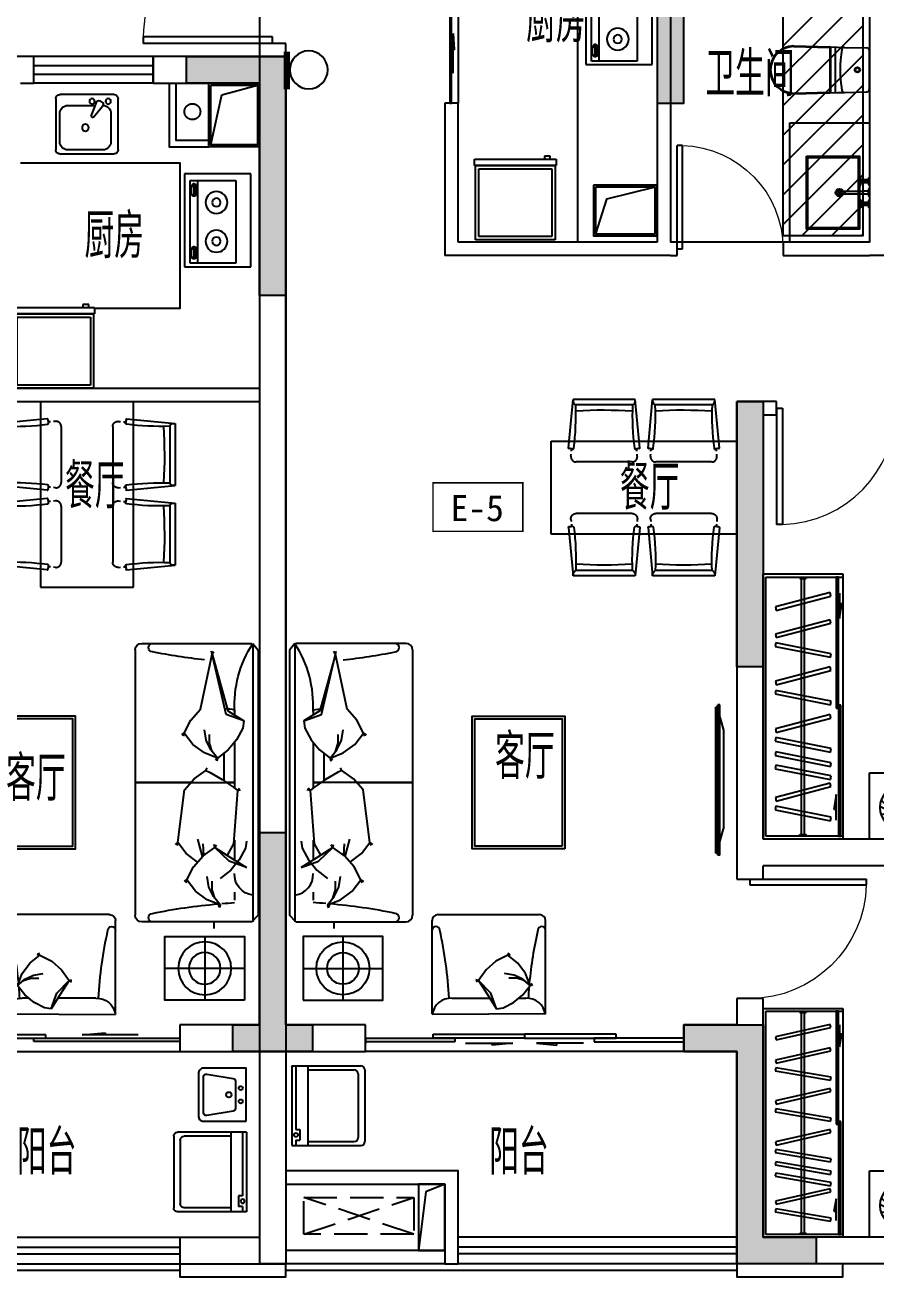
# Model space of a CAD drawing. Extents: x 2378699 to 2462834, y 1041771 to 1211756.
# Drawn here: x 2433369 to 2439786, y 1171449 to 1180887 of the extents above; entities that cross this region are included whole.
import ezdxf

# ---------------------------------------------------------------- set-up
doc = ezdxf.new("R2010")
doc.units = 0
doc.header["$LTSCALE"] = 1000
doc.set_wipeout_variables(frame=1)
doc.linetypes.add('DASH', pattern=[0.35, 0.25, -0.1])
doc.linetypes.add('PS', pattern=[3200, 1500, -200, 1500])
doc.layers.get('0').update_dxf_attribs({"linetype": 'CONTINUOUS'})
for name, color, linetype in [('_弱电导线层', 4, 'CONTINUOUS'), ('_弱电设备层', 6, 'CONTINUOUS'), ('_强电导线层', 3, 'CONTINUOUS'), ('A-Lvtry', 5, 'CONTINUOUS'), ('A-外装饰线脚', 7, 'CONTINUOUS'), ('A-洞口', 105, 'CONTINUOUS'), ('A-烟气道', 105, 'CONTINUOUS'), ('A-空调室外机', 5, 'DASH'), ('A-线脚看线', 9, 'CONTINUOUS'), ('A-降板区域', 251, 'CONTINUOUS'), ('AE-FLOR', 151, 'CONTINUOUS'), ('PS', 6, 'PS'), ('PUB_HATCH', 8, 'CONTINUOUS'), ('PUB_TEXT', 7, 'CONTINUOUS'), ('WALL', 2, 'CONTINUOUS'), ('WINDOW', 4, 'CONTINUOUS'), ('剪力墙', 6, 'CONTINUOUS'), ('商业', 2, 'CONTINUOUS'), ('户型标示', 7, 'CONTINUOUS'), ('栏杆', 142, 'CONTINUOUS')]:
    doc.layers.add(name, color=color, linetype=linetype)
doc.layers.add('A-FUR', color=8, linetype='CONTINUOUS', plot=False)
doc.layers.get('_强电导线层').off()
doc.styles.get("Standard").update_dxf_attribs({"font": 'tssdeng.shx', "bigfont": 'tssdchn.shx'})
doc.styles.add('黑体', font='simhei.ttf')

# ---------------------------------------------------------------- blocks, each defined once
blk = doc.blocks.new('__附着_A10-SGT-95户型_TEN24QEP_设计区$0$A-Toilet-9')
for p, q in [((-300, 0), (-300, 520)), ((-270, 550), (270, 550)), ((-240, 500), (240, 500)), ((300, 0), (300, 520)), ((-270, 120), (-270, 470)), ((270, 120), (270, 470)), ((-300, 120), (300, 120)), ((-300, 30), (180, 30)), ((-300, 0), (300, 0)), ((180, 60), (260, 60)), ((180, 30), (180, 60)), ((260, 30), (260, 60)), ((260, 30), (300, 30))]:
    blk.add_line(p, q)
blk.add_circle((220, 30), 15)
for centre, start, end in [((-270, 520), 90, 180), ((-240, 470), 90, 180), ((240, 470), 0, 90), ((270, 520), 0, 90)]:
    blk.add_arc(centre, 30, start, end)
blk = doc.blocks.new('__附着_A10-SGT-95户型_TEN24QEP_设计区$0$A-Kitchen-9')
at = {"ltscale": 0.6}
blk.add_line((400, -320), (400, 0), dxfattribs=at)
blk.add_lwpolyline([(400, 0), (0, 0), (0, -320, 0.414214), (40, -360), (360, -360, 0.414214), (400, -320)], format="xyb", dxfattribs=at)
blk.add_lwpolyline([(400, 0), (0, 0), (0, -320, 0.414214), (40, -360), (360, -360, 0.414214), (400, -320)], format="xyb", dxfattribs=at)
blk.add_lwpolyline([(322.8, -96.7), (356.1, -296.7, -0.463455), (336.4, -320), (63.6, -320, -0.463455), (43.9, -296.7), (77.2, -96.7, -0.366629), (96.9, -80), (303.1, -80, -0.366629)], format="xyb", close=True, dxfattribs=at)
blk.add_lwpolyline([(322.8, -96.7), (356.1, -296.7, -0.463455), (336.4, -320), (63.6, -320, -0.463455), (43.9, -296.7), (77.2, -96.7, -0.366629), (96.9, -80), (303.1, -80, -0.366629)], format="xyb", close=True, dxfattribs=at)
for centre, radius in [((150, -40), 15), ((250, -40), 15), ((200, -130), 20)]:
    blk.add_circle(centre, radius, dxfattribs=at)
blk = doc.blocks.new('BX1')
at = {"layer": 'A-Lvtry'}
for p, q in [((-560, 8), (-607.7, 8)), ((-607.7, 8), (-607.7, -608)), ((-560, -608), (-560, 8)), ((0, 0), (-560, 0)), ((0, -600), (0, 0)), ((-560, 0), (-560, -600)), ((-24, -24), (-536, -24)), ((-536, -24), (-536, -576)), ((-24, -576), (-24, -24)), ((-631.1, -564.3), (-631.1, -520)), ((-631.1, -520), (-607.7, -520)), ((-607.7, -564.3), (-631.1, -564.3)), ((-607.7, -520), (-607.7, -564.3)), ((-607.7, -608), (-560, -608)), ((-560, -600), (0, -600)), ((-536, -576), (-24, -576))]:
    blk.add_line(p, q, dxfattribs=at)
blk = doc.blocks.new('zt1')
at = {"layer": 'A-Lvtry', "linetype": 'Continuous'}
for p, q in [((-700, 0), (0, 0)), ((-700, -500), (-700, 0)), ((0, 0), (0, -500)), ((0, -500), (-700, -500))]:
    blk.add_line(p, q, dxfattribs=at)
at = {"layer": 'A-Lvtry'}
for p, q in [((-673.5, -113.1), (-673.5, -455.5)), ((-50.7, -113.1), (-673.5, -113.1)), ((-50.7, -455.5), (-50.7, -113.1)), ((-673.5, -399.8), (-50.7, -399.8)), ((-673.5, -455.5), (-50.7, -455.5)), ((-640.9, -422.1), (-640.8, -433.8)), ((-565.7, -431.5), (-630.4, -431.5)), ((-630.4, -431.5), (-630.4, -448.2)), ((-630.4, -448.2), (-565.7, -448.2)), ((-565.7, -448.2), (-565.7, -431.5)), ((-549.1, -423.2), (-549.1, -433.7)), ((-167.9, -422.1), (-167.8, -433.8)), ((-157.4, -431.5), (-157.4, -448.2)), ((-92.7, -431.5), (-157.4, -431.5)), ((-157.4, -448.2), (-92.7, -448.2)), ((-92.7, -448.2), (-92.7, -431.5)), ((-76.1, -423.2), (-76.1, -433.7))]:
    blk.add_line(p, q, dxfattribs=at)
for points in [[(-549.1, -423.2, 0.259034), (-551, -419.8, 0.076276), (-562.5, -414.9, 0.036515), (-576.1, -412.4, 0.026615), (-594.9, -411.4, 0.026615), (-613.8, -412.4, 0.036515), (-627.3, -414.9, 0.076276), (-638.9, -419.8, 0.259034), (-640.8, -423.2, 0.078462), (-640.6, -424.5, 0.056762)], [(-549.1, -433.7, 0.259034), (-551, -430.3, 0.076276), (-562.5, -425.4, 0.036515), (-576.1, -422.9, 0.026615), (-594.9, -421.9, 0.026615), (-613.8, -422.9, 0.036515), (-627.3, -425.4, 0.076276), (-638.9, -430.3, 0.259034), (-640.8, -433.7, 0.259034), (-638.9, -437.2, 0.056762), (-630.4, -441.2, 0.036515)], [(-565.7, -442.9, 0.008736), (-562.5, -442.1, 0.076276), (-551, -437.2, 0.259034), (-549.1, -433.7, 0.259034)], [(-76.1, -423.2, 0.259034), (-78, -419.8, 0.076276), (-89.5, -414.9, 0.036515), (-103.1, -412.4, 0.026615), (-121.9, -411.4, 0.026615), (-140.8, -412.4, 0.036515), (-154.3, -414.9, 0.076276), (-165.9, -419.8, 0.259034), (-167.8, -423.2, 0.078462), (-167.6, -424.5, 0.056762)], [(-76.1, -433.7, 0.259034), (-78, -430.3, 0.076276), (-89.5, -425.4, 0.036515), (-103.1, -422.9, 0.026615), (-121.9, -421.9, 0.026615), (-140.8, -422.9, 0.036515), (-154.3, -425.4, 0.076276), (-165.9, -430.3, 0.259034), (-167.8, -433.7, 0.259034), (-165.9, -437.2, 0.056762), (-157.4, -441.2, 0.036515)], [(-92.7, -442.9, 0.008736), (-89.5, -442.1, 0.076276), (-78, -437.2, 0.259034), (-76.1, -433.7, 0.259034)]]:
    blk.add_lwpolyline(points, format="xyb", dxfattribs=at)
at = {"layer": 'A-Lvtry', "linetype": 'Continuous'}
for centre, radius in [((-508.4, -258.5), 82.5), ((-215.8, -258.5), 82.5), ((-508.4, -258.5), 31.6), ((-215.8, -258.5), 31.6)]:
    blk.add_circle(centre, radius, dxfattribs=at)
at = {"layer": 'A-Lvtry', "width": 0.8, "flags": 9}
for tag in ['YSIZE', 'XSIZE']:
    blk.add_attdef(tag, (-350, 0), '', height=0.5, dxfattribs=at)
blk = doc.blocks.new('t4')
at = {"layer": 'A-Lvtry'}
for p, q in [((3876545.3, 2552259.6), (3876931.4, 2552259.6)), ((3876514.8, 2551819.5), (3876514.8, 2552229.1)), ((3876545.3, 2552144.6), (3876545.3, 2551880.5)), ((3876819.6, 2552205.6), (3876606.3, 2552205.6)), ((3876790.3, 2552072.2), (3876875.1, 2552142)), ((3876961.9, 2552229.1), (3876961.9, 2551819.5)), ((3876800.4, 2552054.6), (3876790.3, 2552072.2)), ((3876903.3, 2552093.1), (3876800.4, 2552054.6)), ((3876880.6, 2551880.5), (3876880.6, 2552084.6)), ((3876913.8, 2552122.3), (3876905.6, 2552136.5)), ((3876931.4, 2551789), (3876545.3, 2551789)), ((3876606.3, 2551819.5), (3876819.6, 2551819.5))]:
    blk.add_line(p, q, dxfattribs=at)
at = {"layer": 'A-Lvtry', "extrusion": (3.92285e-11, -1.08889e-08, 1)}
for centre, major_axis, start_param, end_param in [((3876545.3, 2552229.1), (-21.6, 21.6, 0), -0.785398, 0.785398), ((3876931.4, 2552229.1), (-21.6, 21.6, 0), 3.926991, 5.497787), ((3876606.3, 2552144.6), (-43.1, 43.1, 0), -0.785398, 0.785398), ((3876819.6, 2552144.6), (43.1, 43.1, 0), 5.497787, 7.068583), ((3876888, 2552126.3), (14.4, 14.4, 0), 6.021386, 7.757331), ((3876911.1, 2552185.3), (-14.4, 14.4, 0), 4.712389, 10.995574), ((3876911.1, 2552063.4), (14.4, 14.4, 0), 6.283185283893945, 12.56637059107353), ((3876896.2, 2552112.2), (-14.4, 14.4, 0), 2.714645, 4.45059), ((3876713, 2552012.6), (18, 18, 0), 6.283185283897186, 12.56637059107677), ((3876606.3, 2551880.5), (-43.1, 43.1, 0), 0.785398, 2.356194), ((3876819.6, 2551880.5), (-43.1, 43.1, 0), 2.356194, 3.926991), ((3876545.3, 2551819.5), (21.6, 21.6, 0), 2.356194, 3.926991), ((3876931.4, 2551819.5), (-21.6, 21.6, 0), 2.356194, 3.926991)]:
    blk.add_ellipse(centre, major_axis=major_axis, ratio=1, start_param=start_param, end_param=end_param, dxfattribs=at)
blk = doc.blocks.new('A$C40FB7DD8')
at = {"layer": 'A-FUR'}
for p, q in [((41.5, 2879.3), (0, 2829.3)), ((41.5, 2879.3), (41.5, 780.5)), ((878.2, 2880.5), (48.2, 2880.5)), ((878.2, 2880.5), (48.2, 2880.5)), ((0, 2829.3), (0, 830.5)), ((928.2, 2830.5), (928.2, 830.5)), ((928.2, 2830.5), (928.2, 830.5)), ((178.2, 2380.5), (178.2, 2340.1)), ((178.2, 2380.5), (178.2, 2340.1)), ((178.2, 2136.3), (178.2, 1788.7)), ((178.2, 2136.3), (178.2, 1788.7)), ((258.2, 2052.9), (258.2, 1846.2)), ((258.2, 2052.9), (258.2, 1846.2)), ((928.2, 1830.5), (178.2, 1830.5)), ((178.2, 1830.5), (234.9, 1830.5)), ((928.2, 1830.5), (178.2, 1830.5)), ((178.2, 1830.5), (234.9, 1830.5)), ((508.2, 1830.5), (928.2, 1830.5)), ((508.2, 1830.5), (928.2, 1830.5)), ((178.2, 1396.7), (178.2, 1246.9)), ((178.2, 1396.7), (178.2, 1246.9)), ((178.2, 1005.8), (178.2, 945.4)), ((178.2, 1005.8), (178.2, 945.4)), ((48.2, 780.5), (0, 830.5)), ((48.2, 780.5), (878.2, 780.5)), ((48.2, 780.5), (878.2, 780.5)), ((1075.8, 88.2), (1075.8, 790.2)), ((1120.8, 835.2), (1885.8, 835.2)), ((1930.8, 88.2), (1930.8, 790.2)), ((403.2, 670.5), (403.2, 190.5)), ((403.2, 670.5), (403.2, 190.5)), ((103.2, 430.5), (703.2, 430.5)), ((1224.3, 205.2), (1511.1, 205.2)), ((1728.1, 205.2), (1782.4, 205.2)), ((1930.8, 88.2), (1076.9, 82.1))]:
    blk.add_line(p, q, dxfattribs=at)
for points in [[(108.7, 2296.4), (240.3, 2344.4), (346.7, 2797.9), (228.5, 2371.8), (108.7, 2296.4)], [(108.7, 2296.4), (240.3, 2344.4), (346.7, 2797.9), (228.5, 2371.8), (108.7, 2296.4)], [(346.7, 2797.9), (335.5, 2818.2)], [(346.7, 2797.9), (335.5, 2818.2)], [(346.7, 2797.9), (351.9, 2820.8)], [(346.7, 2797.9), (351.9, 2820.8)], [(558.7, 2203.4), (508, 2301.4), (436, 2383.9), (346.7, 2797.9)], [(558.7, 2203.4), (508, 2301.4), (436, 2383.9), (346.7, 2797.9)], [(108.7, 2296.4), (116.7, 2242), (163.4, 2154.2), (227.2, 2077.4), (306.1, 2015.1)], [(108.7, 2296.4), (116.7, 2242), (163.4, 2154.2), (227.2, 2077.4), (306.1, 2015.1)], [(306.1, 2015.1), (358.2, 2076.9), (392.2, 2149.6), (406.1, 2229.1)], [(306.1, 2015.1), (358.2, 2076.9), (392.2, 2149.6), (406.1, 2229.1)], [(306.1, 2015.1), (406.1, 2054.1), (492.6, 2118.4), (558.7, 2203.4), (577.5, 2190.4)], [(306.1, 2015.1), (406.1, 2054.1), (492.6, 2118.4), (558.7, 2203.4), (577.5, 2190.4)], [(306.1, 2015.1), (346.8, 2066.1), (367.7, 2128.1), (367.2, 2193.4)], [(306.1, 2015.1), (346.8, 2066.1), (367.7, 2128.1), (367.2, 2193.4)], [(558.7, 2203.4), (564.9, 2180.8)], [(558.7, 2203.4), (564.9, 2180.8)], [(306.1, 2015.1), (312.3, 1992.4)], [(306.1, 2015.1), (324.9, 2002.1)], [(306.1, 2015.1), (312.3, 1992.4)], [(306.1, 2015.1), (324.9, 2002.1)], [(394.2, 1922.8), (383.8, 1943.3)], [(394.2, 1922.8), (383.8, 1943.3)], [(606, 1379.1), (555.5, 1776.4), (483.5, 1858.8), (394.2, 1922.8)], [(606, 1379.1), (555.5, 1776.4), (483.5, 1858.8), (394.2, 1922.8)], [(157, 1771.5), (133.8, 1775)], [(157, 1771.5), (133.8, 1775)], [(157, 1771.5), (140.8, 1789.4)], [(157, 1771.5), (140.8, 1789.4)], [(157, 1771.5), (185.8, 1370.1), (234.4, 1282.6)], [(157, 1771.5), (185.8, 1370.1), (234.4, 1282.6)], [(88.4, 1390.3), (96.4, 1335.9), (143.1, 1248.1), (206.9, 1171.3), (285.8, 1109)], [(88.4, 1390.3), (96.4, 1335.9), (143.1, 1248.1), (206.9, 1171.3), (285.8, 1109)], [(88.4, 1190.3), (220, 1238.3), (326.4, 1341.9), (208.2, 1265.8), (88.4, 1190.3)], [(88.4, 1190.3), (220, 1238.3), (326.4, 1341.9), (208.2, 1265.8), (88.4, 1190.3)], [(326.4, 1341.9), (315.2, 1362.1)], [(326.4, 1341.9), (315.2, 1362.1)], [(326.4, 1341.9), (331.6, 1364.7)], [(326.4, 1341.9), (331.6, 1364.7)], [(538.4, 1097.4), (487.7, 1195.4), (415.6, 1277.8), (326.4, 1341.9)], [(538.4, 1097.4), (487.7, 1195.4), (415.6, 1277.8), (326.4, 1341.9)], [(411, 1282.1), (415.4, 1368.5)], [(411, 1282.1), (415.4, 1368.5)], [(419, 1274.8), (454.1, 1405)], [(419, 1274.8), (454.1, 1405)], [(459.1, 1232.4), (542.6, 1295.7), (606, 1379.1)], [(459.1, 1232.4), (542.6, 1295.7), (606, 1379.1)], [(606, 1379.1), (624.9, 1365.3)], [(606, 1379.1), (612.4, 1355.7)], [(606, 1379.1), (624.9, 1365.3)], [(606, 1379.1), (612.4, 1355.7)], [(285.8, 909), (337.8, 970.9), (371.8, 1043.5), (385.7, 1123)], [(285.8, 909), (337.8, 970.9), (371.8, 1043.5), (385.7, 1123)], [(285.8, 909), (385.8, 948.1), (472.2, 1012.4), (538.4, 1097.4), (557.1, 1084.4)], [(285.8, 909), (385.8, 948.1), (472.2, 1012.4), (538.4, 1097.4), (557.1, 1084.4)], [(285.8, 909), (326.5, 960), (347.4, 1022.1), (346.9, 1087.3)], [(285.8, 909), (326.5, 960), (347.4, 1022.1), (346.9, 1087.3)], [(538.4, 1097.4), (544.5, 1074.7)], [(538.4, 1097.4), (544.5, 1074.7)], [(285.8, 909), (291.9, 886.4)], [(285.8, 909), (304.5, 896)], [(285.8, 909), (291.9, 886.4)], [(285.8, 909), (304.5, 896)], [(335.5, 780.5), (335.5, 730.5)], [(1645.6, 529.3), (1557.4, 483.7), (1483.2, 418.8), (1425.6, 338.5)], [(1815.1, 302), (1780, 391.9), (1722.1, 469.8), (1645.6, 529.3), (1657.4, 546.2)], [(1645.6, 529.3), (1666, 534.9)], [(1815.1, 302), (1759.5, 348.8), (1694.1, 379.4), (1622.5, 391.9)], [(1425.6, 338.5), (1405, 343.2)], [(1425.6, 338.5), (1407.4, 328.4)], [(1562, 124.3), (1518.8, 242.7), (1425.6, 338.5), (1494.1, 232.2), (1562, 124.3)], [(1562, 124.3), (1610.9, 131.5), (1689.9, 173.5), (1759.1, 230.9), (1815.1, 302)], [(1815.1, 302), (1769.3, 338.6), (1713.4, 357.4), (1654.7, 356.9)], [(1815.1, 302), (1826.9, 318.8)], [(1815.1, 302), (1835.5, 307.5)]]:
    blk.add_lwpolyline(points, dxfattribs=at)
for points in [[(2077.4, 1330.5), (1377.4, 1330.5), (1377.4, 2330.5), (2077.4, 2330.5)], [(2057.4, 1350.5), (1397.4, 1350.5), (1397.4, 2310.5), (2057.4, 2310.5)], [(103.2, 190.5), (703.2, 190.5), (703.2, 670.5), (103.2, 670.5)], [(103.2, 190.5), (703.2, 190.5), (703.2, 670.5), (103.2, 670.5)]]:
    blk.add_lwpolyline(points, close=True, dxfattribs=at)
for radius in [200, 200, 120, 120]:
    blk.add_circle((403.2, 430.5), radius, dxfattribs=at)
for centre, radius, start, end in [((-691.2, 2409.1), 870.5, 357.129, 32.68925), ((-691.2, 2409.1), 870.5, 357.129, 32.68925), ((796.2, 2848.5), 32, 272.87671, 87.12329), ((796.2, 2848.5), 32, 272.87671, 87.12329), ((878.2, 2830.5), 50, 0, 90), ((878.2, 2830.5), 50, 0, 90), ((-79.7, 7198.9), 4469.4, 276.22845, 281.32246), ((-79.7, 7198.9), 4469.4, 276.22845, 281.32246), ((17.7, 4838), 2462.8, 273.73773, 275.43738), ((17.7, 4838), 2462.8, 273.73773, 275.43738), ((893.1, 878.9), 1157, 115.54225, 129.51011), ((893.1, 878.9), 1157, 115.54225, 129.51011), ((20.8, 1137.9), 157.6, 277.53796, 2.71358), ((20.8, 1137.9), 157.6, 277.53796, 2.71358), ((-20, -2497.3), 3428.8, 85.0947, 86.69097), ((-20, -2497.3), 3428.8, 85.0947, 86.69097), ((-55.1, -3291.8), 4223.3, 78.34832, 85.12174), ((-55.1, -3291.8), 4223.3, 78.34832, 85.12174), ((796.2, 812.4), 32, 272.87671, 87.12329), ((796.2, 812.4), 32, 272.87671, 87.12329), ((878.2, 830.5), 50, 270, 0), ((878.2, 830.5), 50, 270, 0), ((1120.8, 790.2), 45, 90, 180), ((1120.8, 790.2), 45, 90, 180), ((1885.8, 790.2), 45, 0, 90), ((1104.6, 716.4), 28.8, 2.87671, 177.12329), ((1104.6, 716.4), 28.8, 2.87671, 177.12329), ((-2199, -8.8), 3410.7, 3.59076, 12.30096), ((-2199, -8.8), 3410.7, 3.59076, 12.30096), ((4880.8, 26.8), 3085.9, 167.06015, 174.57772), ((1902.1, 716.4), 28.8, 2.87671, 177.12329), ((4880.8, 26.8), 3085.9, 175.0947, 176.69097), ((1217.6, 63.5), 141.9, 87.28642, 172.46204), ((1789.1, 63.5), 141.9, 7.53796, 92.71358)]:
    blk.add_arc(centre, radius, start, end, dxfattribs=at)
blk = doc.blocks.new('chair4')
at = {"linetype": 'DASH', "ltscale": 200}
for p, q in [((-470, 210.5), (-470, -210.5)), ((-426.4, 250.4), (-410.4, 248.9)), ((-426.4, -250.4), (-410.4, -248.9))]:
    blk.add_line(p, q, dxfattribs=at)
at = {"ltscale": 20}
for p, q in [((-388.8, 247), (-371.7, 245.5)), ((-364.8, 269), (0, 234.3)), ((-40, 213.8), (-40, -213.8)), ((0, 234.3), (0, -234.3)), ((-388.8, -247), (-371.7, -245.5)), ((-364.8, -269), (0, -234.3))]:
    blk.add_line(p, q, dxfattribs=at)
at = {"linetype": 'DASH', "ltscale": 200, "extrusion": (0, 0, -1)}
for centre, start_param, end_param in [((-430, 210.5), 3.926991, 5.586837), ((-430, -210.5), 2.267145, 3.926991)]:
    blk.add_ellipse(centre, major_axis=(28.3, 28.3), ratio=1, start_param=start_param, end_param=end_param, dxfattribs=at)
at = {"ltscale": 20, "extrusion": (0, 0, -1)}
for centre, major_axis, ratio, start_param, end_param in [((-365.9, 237.3), (5.66, -5.66), 1, 0.914477, 2.702691), ((-440.3, 264.1), (50.3, 50.3), 1, 0.774487, 1.131895), ((-365.2, 265), (2.83, 2.83), 1, 3.91608, 5.586837), ((-124.5, 1886.5), (-1792.2, 85), 0.932857, 4.621064, 4.803714), ((-2032.8, -2.5), (-3, 2384.1), 0.819086, 1.481782, 1.659811), ((-6.5, 197.7), (26.3, 26.3), 1, 4.375488, 5.671939), ((-365.9, -237.3), (5.66, 5.66), 1, 3.580494, 5.368708), ((-440.3, -264.1), (50.3, -50.3), 1, -1.131895, -0.774487), ((-365.2, -265), (2.83, -2.83), 1, 0.696349, 2.367105), ((-124.5, -1886.5), (1792.2, 85), 0.932857, 4.621064, 4.803714), ((-6.5, -197.7), (26.3, 26.3), 1, 2.182042, 3.478494)]:
    blk.add_ellipse(centre, major_axis=major_axis, ratio=ratio, start_param=start_param, end_param=end_param, dxfattribs=at)
blk = doc.blocks.new('canzhuo01')
for p, q in [((38356.8, 175032.9), (36956.8, 175032.9)), ((38356.8, 174332.9), (38356.8, 175032.9)), ((36956.8, 174332.9), (38356.8, 174332.9))]:
    blk.add_line(p, q)
at = {"extrusion": (0, 0, -1), "xscale": -1, "zscale": -1, "rotation": 270}
for p in [(-37356.8, 175346.8), (-37956.8, 175346.8)]:
    blk.add_blockref('chair4', p, dxfattribs=at)
at = {"xscale": -1, "rotation": 90}
for p in [(37356.8, 174018.9), (37956.8, 174018.9)]:
    blk.add_blockref('chair4', p, dxfattribs=at)
blk = doc.blocks.new('$DorLib2D$00000131')
at = {"color": 0, "linetype": 'Continuous'}
for p, q in [((0.15, 0.125), (0.2319, 0.1973)), ((0.2319, 0.1973), (0.2319, 0.125)), ((-0.5, 0.125), (-0.5, 0)), ((0.0192, 0.125), (-0.5, 0.125)), ((0.0192, 0), (0.0192, 0.125)), ((0.35, 0.125), (0.15, 0.125)), ((-0.5, 0), (0.0192, 0)), ((-0.024, 0), (0.5, 0)), ((-0.024, -0.125), (-0.024, 0)), ((0.5, 0), (0.5, -0.125)), ((-0.35, -0.125), (-0.15, -0.125)), ((-0.2319, -0.1973), (-0.2319, -0.125)), ((-0.15, -0.125), (-0.2319, -0.1973)), ((0.5, -0.125), (-0.024, -0.125))]:
    blk.add_line(p, q, dxfattribs=at)
blk = doc.blocks.new('$TCHSYS$WIN2D')
for p, q in [((-0.5, 0.5), (0.5, 0.5)), ((-0.5, 0.5), (-0.5, -0.5)), ((0.5, 0.5), (0.5, -0.5)), ((0.5, 0.167), (-0.5, 0.167)), ((0.5, -0.167), (-0.5, -0.167)), ((-0.5, -0.5), (0.5, -0.5))]:
    blk.add_line(p, q)
blk = doc.blocks.new('A4huhuxing')
at = {"layer": 'A-Lvtry'}
blk.add_lwpolyline([(21831.5, 167234.8), (23031.5, 167234.8), (23031.5, 166135.3), (22389.1, 166135.3)], dxfattribs=at)
at = {"layer": 'A-烟气道'}
for points in [[(23251.5, 167834.8), (23631.5, 167834.8), (23631.5, 167354.8), (23251.5, 167354.8)], [(23266.5, 167819.8), (23616.5, 167819.8), (23616.5, 167369.8), (23266.5, 167369.8)]]:
    blk.add_lwpolyline(points, close=True, dxfattribs=at)
blk.add_lwpolyline([(23266.5, 167369.8), (23348.9, 167745.9), (23616.5, 167819.8)], dxfattribs=at)
at = {"layer": 'AE-FLOR'}
for points in [[(21031.5, 159134.8), (23031.5, 159134.8)], [(21031.5, 158934.8), (23031.5, 158934.8)]]:
    blk.add_lwpolyline(points, dxfattribs=at)
at = {"layer": 'PS', "ltscale": 0.5}
blk.add_circle((23126.5, 167619.8), 60, dxfattribs=at)
at = {"layer": 'WALL'}
for p, q in [((21931.5, 168034.8), (21731.5, 168034.8)), ((21931.5, 167834.8), (21931.5, 168034.8)), ((23831.5, 168034.8), (22831.5, 168034.8)), ((22831.5, 168034.8), (22831.5, 167834.8)), ((23831.5, 168034.8), (23831.5, 165434.8)), ((21831.5, 167834.8), (21931.5, 167834.8)), ((22831.5, 167834.8), (23631.5, 167834.8)), ((23631.5, 167834.8), (23631.5, 165534.8)), ((21731.5, 165534.8), (23631.5, 165534.8)), ((21631.5, 165434.8), (23631.5, 165434.8)), ((23631.5, 165434.8), (23631.5, 160734.8)), ((23831.5, 165434.8), (23831.5, 160634.8)), ((23631.5, 160734.8), (23031.5, 160734.8)), ((23031.5, 160734.8), (23031.5, 160534.8)), ((23831.5, 160634.8), (23831.5, 158934.8)), ((23031.5, 160534.8), (23631.5, 160534.8)), ((23631.5, 160534.8), (23631.5, 159134.8)), ((23031.5, 159134.8), (23631.5, 159134.8)), ((23031.5, 159134.8), (23031.5, 158934.8)), ((23031.5, 158934.8), (23831.5, 158934.8))]:
    blk.add_line(p, q, dxfattribs=at)
for points in [[(22951.5, 167834.8), (22951.5, 167354.8), (23251.5, 167354.8)], [(23001.5, 167834.8), (23001.5, 167404.8), (23251.5, 167404.8)]]:
    blk.add_lwpolyline(points, dxfattribs=at)
at = {"layer": 'WINDOW'}
blk.add_line((20931.5, 160534.8), (23031.5, 160534.8), dxfattribs=at)
at = {"layer": '栏杆'}
for points in [[(21031.5, 159059.8), (23031.5, 159059.8)], [(21031.5, 159009.8), (23031.5, 159009.8)]]:
    blk.add_lwpolyline(points, dxfattribs=at)
at = {"xscale": -1}
blk.add_blockref('A$C40FB7DD8', (23622.8, 160731), dxfattribs=at)
at = {"layer": 'A-FUR', "rotation": 270}
blk.add_blockref('canzhuo01', (-152351.3, 202391.6), dxfattribs=at)
at = {"layer": 'A-Lvtry', "extrusion": (1.08889e-08, 3.92285e-11, 1), "xscale": -1.000000000000005}
for name, p, rotation in [('zt1', (23566.4, 167151.1), 269.9999986659787), ('BX1', (21781.1, 165534.8), 90)]:
    blk.add_blockref(name, p, dxfattribs=dict(at, rotation=rotation))
at = {"layer": 'A-Lvtry', "rotation": 270}
blk.add_blockref('__附着_A10-SGT-95户型_TEN24QEP_设计区$0$A-Kitchen-9', (23531.4, 160408.7), dxfattribs=at)
at = {"layer": 'A-Lvtry', "extrusion": (0, 0, -1), "zscale": -1, "rotation": 270}
blk.add_blockref('__附着_A10-SGT-95户型_TEN24QEP_设计区$0$A-Toilet-9', (-23535.5, 159625.8), dxfattribs=at)
at = {"layer": 'WINDOW'}
for name, p, xscale, yscale, zscale in [('$TCHSYS$WIN2D', (22381.5, 167934.8), -900, -200, -900), ('$DorLib2D$00000131', (21981.5, 160634.8), 2100, 200, 2100)]:
    blk.add_blockref(name, p, dxfattribs=dict(at, xscale=xscale, yscale=yscale, zscale=zscale))
at = {"layer": '商业', "xscale": -1, "rotation": 270}
blk.add_blockref('t4', (-2529693, -3709213.6), dxfattribs=at)
at = {"layer": 'PUB_TEXT', "width": 0.7}
for s, p in [('厨房', (22312.7, 166514.6)), ('餐厅', (22165.9, 164628.5)), ('客厅', (21721.2, 162423.7)), ('阳台', (21803.6, 159606.4))]:
    blk.add_text(s, height=337.59, dxfattribs=at).set_placement(p)
blk = doc.blocks.new('A$C2EEA3612')
at = {"linetype": 'Continuous'}
for p, q in [((-180, 570), (-172.9, 299.7)), ((-175, 570.2), (-168, 299.8)), ((175, 570.2), (168, 299.8)), ((180, 570), (172.9, 299.7)), ((-172.9, 299.7), (-171.1, 240)), ((-163, 295), (163, 295)), ((-163, 290), (163, 290)), ((172.9, 299.7), (171.1, 240)), ((-171.6, 255), (171.6, 255)), ((-171.1, 240), (-169.5, 186.6)), ((171.1, 240), (169.5, 186.6)), ((-169.5, 186.6), (-165.6, 19.4)), ((169.5, 186.6), (165.6, 19.4)), ((-145.6, 0), (145.6, 0))]:
    blk.add_line(p, q, dxfattribs=at)
for radius in [20, 15]:
    blk.add_circle((0, 90), radius, dxfattribs=at)
for centre, radius, start, end in [((0, 570), 180, 0, 180), ((0, 570), 175, 0, 180), ((-163, 300), 10, 181.7534, 270), ((-163, 300), 5, 181.7534, 270), ((163, 300), 5, 270, 358.2466), ((163, 300), 10, 270, 358.2466), ((-149.5, 187.2), 20, 99.85566, 181.7534), ((0, -673.3), 893.4, 80.14434, 99.85566), ((149.5, 187.2), 20, 358.2466, 80.14434), ((-145.6, 20), 20, 181.7534, 270), ((145.6, 20), 20, 270, 358.2466)]:
    blk.add_arc(centre, radius, start, end, dxfattribs=at)
blk = doc.blocks.new('g3wr')
at = {"color": 251}
blk.add_wipeout([(92376.5, 176270.3), (92376.5, 176416), (92376.5, 176561.6), (92382.1, 176575.5), (92395.9, 176581.5), (92459.4, 176583.5), (92576.3, 176580.9), (92666.2, 176588.6), (92736.4, 176588), (92946.5, 176596), (92946.5, 176591), (93056.8, 176558.2), (93056.8, 176558.2), (93126.5, 176416), (93075.6, 176297.8), (92946.5, 176236), (92831.5, 176244.5), (92676.2, 176243), (92576.3, 176251), (92395.9, 176250.4)], dxfattribs=at)
at = {"xscale": -1, "rotation": 270}
blk.add_blockref('A$C2EEA3612', (92376.5, 176416), dxfattribs=at)
blk = doc.blocks.new('A$C12CE3BE6')
at = {"ltscale": 10}
for p, q in [((220, 412), (160, 412)), ((160, 412), (160, 405)), ((220, 405), (160, 405)), ((180, 469), (200, 469)), ((180, 412), (180, 435)), ((182.5, 422), (182.5, 442)), ((197.5, 442), (182.5, 442)), ((197.5, 422), (182.5, 422)), ((184.5, 442), (184.5, 469)), ((187, 412), (187, 422)), ((193, 412), (193, 422)), ((195.5, 442), (195.5, 469)), ((197.5, 422), (197.5, 442)), ((200, 412), (200, 435)), ((220, 405), (220, 412)), ((285.2, 469), (265.2, 469)), ((265.2, 260), (265.2, 435)), ((285.2, 260), (285.2, 435)), ((330, 412), (390, 412)), ((330, 405), (330, 412)), ((330, 405), (390, 405)), ((370, 469), (350, 469)), ((350, 412), (350, 435)), ((352.5, 422), (352.5, 442)), ((352.5, 442), (367.5, 442)), ((352.5, 422), (367.5, 422)), ((354.5, 442), (354.5, 469)), ((357, 412), (357, 422)), ((363, 412), (363, 422)), ((365.5, 442), (365.5, 469)), ((367.5, 422), (367.5, 442)), ((370, 412), (370, 435)), ((390, 412), (390, 405))]:
    blk.add_line(p, q, dxfattribs=at)
for p, q in [((260.9, 235.9), (289.1, 264.1)), ((260.9, 264.1), (289.1, 235.9))]:
    blk.add_line(p, q)
for points in [[(200, 435), (200, 469), (215, 469), (215, 475), (165, 475), (165, 469), (180, 469), (180, 435)], [(285.2, 435), (285.2, 469), (299.8, 469), (299.8, 475), (250.2, 475), (250.2, 469), (265.2, 469), (265.2, 435)], [(370, 435), (370, 469), (385, 469), (385, 475), (335, 475), (335, 469), (350, 469), (350, 435)]]:
    blk.add_lwpolyline(points, dxfattribs=at)
for points in [[(0, 0), (0, 400), (550, 400), (550, 0)], [(10, 10), (10, 390), (540, 390), (540, 10)]]:
    blk.add_lwpolyline(points, close=True)
for centre in [(190, 408.5), (360, 408.5)]:
    blk.add_circle(centre, 3.5, dxfattribs=at)
for radius in [29.1, 20]:
    blk.add_circle((275, 250), radius)
blk.add_arc((275.2, 260), 10, 180, 0, dxfattribs=at)
blk = doc.blocks.new('床-次')
for p, q in [((0, 1250), (-500, 1250)), ((-500, 1250), (-500, 750)), ((0, 750), (0, 1250)), ((-230.3, 1099.5), (-298, 1160.7)), ((-211.2, 1097.1), (-246.7, 1171.4)), ((-179.1, 1074.2), (-189.7, 1163.7)), ((-281.6, 1064.1), (-395.4, 976.5)), ((-264.8, 1087), (-391.3, 1061.6)), ((-251.5, 1094.8), (-351.2, 1125.9)), ((-185.3, 997.5), (-85.7, 1056.5)), ((-168.5, 1032.8), (-133.7, 1131.8)), ((-287.6, 1032.1), (-341.4, 888.3)), ((-279.8, 1009.2), (-244.4, 851.5)), ((-253.8, 985.3), (-140.1, 886)), ((-212.8, 981.5), (-86.3, 964.7)), ((-40, 738.5), (-2054.4, 738.5)), ((-40, 738.5), (-2054.4, 738.5)), ((-1999.7, 738.5), (-1999.7, -801.2)), ((-608.2, 738.5), (-1552.4, -732.5)), ((-575.1, 738.5), (-1363.6, -758.2)), ((-570.6, 738.5), (-570.6, 606)), ((-519.8, 738.5), (-519.8, 615.5)), ((-500, 750), (0, 750)), ((-40, -750), (-40, 750)), ((-40, 750), (0, 750)), ((0, 750), (0, -750)), ((-678.3, 577.3), (-678.3, -578.2)), ((-336.3, -578.2), (-336.3, 577.3)), ((-63, -675.7), (-63, 640.9)), ((-570.6, -590.9), (-570.6, -758.2)), ((-519.8, -600.4), (-519.8, -758.2)), ((-473.4, -610.8), (-473.4, -675.7)), ((-40, -711.5), (-2054.4, -711.5)), ((-40, -715.5), (-2054.4, -715.5)), ((0, -750), (-500, -750)), ((-500, -750), (-500, -1250)), ((0, -750), (-40, -750)), ((0, -1250), (0, -750)), ((-230.3, -900.5), (-298, -839.3)), ((-211.2, -902.9), (-246.7, -828.6)), ((-179.1, -925.8), (-189.7, -836.3)), ((-281.6, -935.9), (-395.4, -1023.5)), ((-264.8, -913), (-391.3, -938.4)), ((-251.5, -905.2), (-351.2, -874.1)), ((-185.3, -1002.5), (-85.7, -943.5)), ((-168.5, -967.2), (-133.7, -868.2)), ((-287.6, -967.9), (-341.4, -1111.7)), ((-279.8, -990.8), (-244.4, -1148.5)), ((-253.8, -1014.7), (-140.1, -1114)), ((-212.8, -1018.5), (-86.3, -1035.3)), ((-500, -1250), (0, -1250))]:
    blk.add_line(p, q)
for centre, radius in [((-239.3, 1011.5), 160), ((-228.1, 1039.5), 60), ((-239.3, -988.5), 160), ((-228.1, -960.5), 60)]:
    blk.add_circle(centre, radius)
for centre, radius, start, end in [((-2050.6, 726), 61.8, 114.65516, 197.05817), ((-2025.4, 689.2), 106, 45.78413, 118.72126), ((-1950.6, 749.2), 16, 93.39574, 183.44183), ((-1636.1, 955.2), 209.3, 267.15615, 297.45765), ((-1447.1, 581), 209.9, 87.96316, 116.12762), ((-1430.8, 599), 192, 63.04698, 92.64916), ((-1225.8, 1105.3), 355.3, 250.60635, 272.32801), ((-1983, 763.6), 138.4, 203.70607, 231.95597), ((-1965.7, -466.9), 1215.2, 83.96781, 90.04075), ((-1770.2, 1899.8), 1160.2, 266.64954, 276.11997), ((-1221.3, -1525.3), 2275.6, 85.96877, 89.74947), ((-909.2, 2045.3), 1309.4, 263.33019, 272.35813), ((-778.2, -773.7), 1512.6, 87.0776, 92.9224), ((-655.9, 1541.2), 805.5, 266.782, 275.59148), ((-480.7, 163.8), 583.8, 86.03666, 99.53314), ((-58.4, 47), 749.3, 113.83469, 131.46224), ((532.5, -530), 1548.8, 124.57489, 131.88808), ((-774.9, -20652.4), 21401.2, 88.49238, 89.10433), ((-1546.8, -636.7), 1810.6, 37.31306, 49.42063), ((-689.8, 185.7), 637.9, 26.40883, 59.00025), ((-268.2, 142.5), 539, 67.62117, 92.10241), ((-160, -2198.1), 2939.9, 87.66163, 91.01156), ((-2098.3, 610.2), 53.6, 340.23108, 55.86441), ((-1819.9, 531), 236, 164.99871, 197.18078), ((-507.3, 161.9), 449.1, 67.62117, 112.37883), ((-2002.9, 452.2), 43.4, 129.07345, 167.94605), ((-2962.5, 430.3), 933.9, 354.95264, 3.41649), ((-2185.6, 1136.9), 2172.2, 328.3558, 342.10444), ((5743.4, 272.5), 7776, 179.44258, 181.07566), ((-1219.9, 79.3), 812.7, 176.67233, 181.72422), ((-9950.5, -199.5), 7922.3, 358.6733, 1.8401), ((-7673.2, -3224.4), 8087.9, 20.45865, 24.04845), ((-1523.8, 732.7), 1810.6, 309.96455, 322.68694), ((-1819.9, -528), 236, 162.81922, 195.00129), ((-2329.2, -362.3), 299.6, 341.30518, 356.04213), ((-666.8, -113.7), 637.9, 300.99975, 333.59117), ((-1983, -760.6), 138.4, 128.04403, 156.29393), ((-2098.3, -607.2), 53.6, 304.13559, 19.76892), ((-507.3, -162.9), 449.1, 247.62117, 292.37883), ((-35.4, 25), 749.3, 237.46377, 246.16531), ((555.5, 626), 1548.8, 231.63721, 235.42511), ((-2050.6, -723), 61.8, 162.94183, 245.34484), ((-1950.6, -746.2), 16, 176.55817, 266.60426), ((-1965.7, 469.9), 1215.2, 269.95925, 276.03219), ((-1770.2, -1896.8), 1160.2, 83.88003, 93.35046), ((-1636.1, -952.2), 209.3, 62.54235, 92.84385), ((-1225.8, -1102.3), 355.3, 87.67199, 109.39365), ((-1221.3, 1528.3), 2275.6, 270.25053, 274.03123), ((-909.2, -2042.3), 1309.4, 87.64187, 96.66981), ((-778.2, 776.7), 1512.6, 267.0776, 272.9224), ((-655.9, -1538.2), 805.5, 84.40852, 93.218), ((-480.7, -160.8), 583.8, 260.46686, 273.96334), ((-268.2, -177.3), 539, 247.62117, 292.37883), ((-774.9, 20655.4), 21401.2, 270.89567, 271.50762), ((-160, 2201.1), 2939.9, 268.98844, 272.33837), ((-2025.4, -686.2), 106, 241.27874, 314.21587), ((-1447.1, -578), 209.9, 243.87238, 272.03684), ((-1430.8, -596), 192, 267.35084, 296.95302)]:
    blk.add_arc(centre, radius, start, end)
at = {"text_generation_flag": 4, "width": 0.8, "flags": 9}
for tag, p in [('XSIZE', (-239.3, 1011.5)), ('YSIZE', (-239.3, 1011.5)), ('XSIZE', (-239.3, -988.5)), ('YSIZE', (-239.3, -988.5))]:
    blk.add_attdef(tag, p, '', height=0.5, rotation=180, dxfattribs=at)
blk = doc.blocks.new('u5g')
at = {"color": 8, "linetype": 'DASH', "ltscale": 20}
for p, q in [((10502.8, 151826.4), (10512.8, 151826.4)), ((10512.8, 151826.4), (10512.8, 151776.4)), ((12187.8, 151826.4), (12177.7, 151826.4)), ((12177.7, 151826.4), (12177.7, 151776.4)), ((10502.8, 151776.4), (10512.8, 151776.4)), ((12177.7, 151813.9), (10512.8, 151813.9)), ((12177.7, 151788.9), (10512.8, 151788.9)), ((12187.8, 151776.4), (12177.7, 151776.4))]:
    blk.add_line(p, q, dxfattribs=at)
at = {"color": 8, "ltscale": 20}
for p, q in [((10607.7, 151503.4), (10772.9, 151503.4)), ((10772.9, 151503.4), (10677.8, 151484.5)), ((10677.8, 151484.5), (10677.8, 151503.4)), ((11917.6, 151531.4), (12012.7, 151550.3)), ((12082.8, 151531.4), (11917.6, 151531.4)), ((12012.7, 151550.3), (12012.7, 151531.4))]:
    blk.add_line(p, q, dxfattribs=at)
at = {"linetype": 'DASH', "ltscale": 20}
for points in [[(12207.8, 152126.4), (10482.8, 152126.4), (10482.8, 151476.4), (12207.8, 151476.4)], [(10502.8, 151531.4), (11355.3, 151531.4), (11355.3, 151511.4), (10502.8, 151511.4)], [(11335.3, 151511.4), (12187.8, 151511.4), (12187.8, 151491.4), (11335.3, 151491.4)]]:
    blk.add_lwpolyline(points, close=True, dxfattribs=at)
blk.add_lwpolyline([(12187.8, 151476.4), (12187.8, 152106.4), (10502.8, 152106.4), (10502.8, 151476.4)], dxfattribs=at)
at = {"color": 8, "linetype": 'DASH', "ltscale": 20}
for points in [[(10603.3, 151578.7), (10696.8, 152026.6), (10719.8, 152021.8), (10626.3, 151573.9)], [(10780.1, 151578.7), (10873.6, 152026.6), (10896.6, 152021.8), (10803.1, 151573.9)], [(11001.3, 151572.3), (10930.5, 152024.3), (10953.7, 152028), (11024.5, 151576)], [(11087.5, 151578.7), (11181, 152026.6), (11204, 152021.8), (11110.4, 151573.9)], [(11310.5, 151572.3), (11239.7, 152024.3), (11262.9, 152028), (11333.7, 151576)], [(11396.6, 151578.7), (11490.1, 152026.6), (11513.1, 152021.8), (11419.6, 151573.9)], [(11617.8, 151572.3), (11547, 152024.3), (11570.2, 152028), (11641, 151576)], [(11711, 151572.3), (11640.2, 152024.3), (11663.4, 152028), (11734.2, 151576)], [(11796.6, 151572.3), (11725.8, 152024.3), (11749, 152028), (11819.8, 151576)], [(11842.7, 151578.7), (11936.3, 152026.6), (11959.3, 152021.8), (11865.7, 151573.9)], [(12064, 151572.3), (11993.2, 152024.3), (12016.4, 152028), (12087.2, 151576)]]:
    blk.add_lwpolyline(points, close=True, dxfattribs=at)
blk = doc.blocks.new('32Y54')
at = {"linetype": 'DASH', "ltscale": 20}
for p, q in [((-6926.5, 151563.5), (-6926.5, 152666.1)), ((-6911.2, 152666.1), (-6926.5, 152666.1)), ((-6911.2, 151548.5), (-6911.2, 152682.5)), ((-6911.2, 151548.5), (-6911.2, 152682.5)), ((-6896.2, 152682.5), (-6911.2, 152682.5)), ((-6896.2, 151548.5), (-6896.2, 152682.5)), ((-6896.2, 152590), (-6868.9, 152491.4)), ((-6868.9, 152491.4), (-6868.9, 151747.1)), ((-6896.2, 151648.5), (-6868.9, 151747.1)), ((-6896.2, 151548.5), (-6911.2, 151548.5))]:
    blk.add_line(p, q, dxfattribs=at)
at = {"linetype": 'ByBlock', "ltscale": 20}
blk.add_line((-6911.2, 151563.5), (-6926.5, 151563.5), dxfattribs=at)
blk = doc.blocks.new('ktswaj')
at = {"linetype": 'DASH'}
blk.add_lwpolyline([(15990.1, 179082.6), (15990.1, 178253.3), (16268.4, 178253.3), (16268.4, 179082.6)], close=True, dxfattribs=at)
for points in [[(15990.1, 179082.6), (16268.4, 178253.3)], [(15990.1, 178253.3), (16268.4, 179082.6)]]:
    blk.add_lwpolyline(points, dxfattribs=at)
blk = doc.blocks.new('$DorLib2D$00000138')
at = {"color": 0, "linetype": 'Continuous'}
for p, q in [((-0.2875, 0), (-0.2875, 0.1538)), ((-0.2875, 0.1538), (0, 0.1538)), ((0, 0.1538), (0, 0)), ((0.2875, 0.1538), (0, 0.1538)), ((0.2875, 0), (0.2875, 0.1538)), ((-0.5, -0.1399), (-0.5, 0)), ((-0.5, 0), (-0.2188, 0)), ((0, 0), (-0.2875, 0)), ((-0.2188, 0), (-0.2188, -0.1399)), ((0, 0), (0.2875, 0)), ((0.2188, 0), (0.2188, -0.1399)), ((0.5, 0), (0.2188, 0)), ((0.5, 0), (0.5, -0.1946)), ((0.5, -0.1399), (0.5, 0)), ((-0.2188, -0.1399), (-0.5, -0.1399)), ((0.2188, -0.1399), (0.5, -0.1399)), ((-0.1857, -0.186), (-0.037, -0.186)), ((-0.037, -0.186), (-0.1019, -0.2583)), ((-0.1019, -0.2583), (-0.1019, -0.186)), ((0.1857, -0.186), (0.037, -0.186)), ((0.037, -0.186), (0.1019, -0.2583)), ((0.1019, -0.2583), (0.1019, -0.186))]:
    blk.add_line(p, q, dxfattribs=at)
blk = doc.blocks.new('$DorLib2D$00000001')
for p, q in [((0.45, 0.975), (0.5, 0.975)), ((0.45, 0), (0.45, 0.975)), ((0.5, 0), (0.5, 0.975)), ((0.5, 0), (0.45, 0))]:
    blk.add_line(p, q)
at = {"lineweight": 13}
blk.add_arc((0.475, 0), 0.975, 91.46928, 180, dxfattribs=at)
blk = doc.blocks.new('a5huxing0323')
at = {"layer": 'A-Lvtry'}
blk.add_lwpolyline([(88962.3, 169634.8), (89762, 169634.8), (89762, 166634.8)], dxfattribs=at)
blk.add_lwpolyline([(91362, 167534.8), (91962, 167534.8), (91962, 166634.8), (91362, 166634.8)], close=True, dxfattribs=at)
at = {"layer": 'A-洞口'}
blk.add_lwpolyline([(88762, 159534.8), (88562, 159534.8), (88562, 159034.8), (88762, 159034.8)], close=True, dxfattribs=at)
blk.add_lwpolyline([(88762, 159534.8), (88616.6, 159476.2), (88562, 159034.8)], dxfattribs=at)
at = {"layer": 'A-烟气道'}
for points in [[(89882, 167064.8), (89882, 166684.8), (90362, 166684.8), (90362, 167064.8)], [(89897, 167049.8), (89897, 166699.8), (90347, 166699.8), (90347, 167049.8)]]:
    blk.add_lwpolyline(points, close=True, dxfattribs=at)
blk.add_lwpolyline([(90347, 167049.8), (89979.8, 166959.1), (89897, 166699.8)], dxfattribs=at)
at = {"layer": 'AE-FLOR'}
for points in [[(90962, 159134.8), (88862, 159134.8)], [(90962, 158934.8), (88862, 158934.8)]]:
    blk.add_lwpolyline(points, dxfattribs=at)
at = {"layer": 'WALL'}
for p, q in [((90362, 169234.8), (90362, 166634.8)), ((90462, 169134.8), (90462, 166634.8)), ((87562, 168134.8), (87362, 168134.8)), ((87362, 168134.8), (87362, 160634.8)), ((87562, 160734.8), (87562, 168134.8)), ((88862, 167684.8), (88762, 167684.8)), ((88762, 167684.8), (88762, 166534.8)), ((88862, 166634.8), (88862, 167684.8)), ((90362, 166634.8), (88862, 166634.8)), ((90512, 166634.8), (90462, 166634.8)), ((90512, 166534.8), (90512, 166634.8)), ((91962, 166634.8), (91312, 166634.8)), ((91312, 166634.8), (91312, 166534.8)), ((90462, 166534.8), (88762, 166534.8)), ((90462, 166534.8), (90512, 166534.8)), ((91312, 166534.8), (91962, 166534.8)), ((92262, 166534.8), (91962, 166534.8)), ((90962, 165434.8), (90962, 162034.8)), ((91262, 165434.8), (90962, 165434.8)), ((91262, 165334.8), (91262, 165434.8)), ((91162, 165334.8), (91162, 162134.8)), ((91162, 165334.8), (91262, 165334.8)), ((94562, 162134.8), (91162, 162134.8)), ((90962, 162034.8), (90962, 161834.8)), ((94562, 161934.8), (91162, 161934.8)), ((91162, 161834.8), (91162, 161934.8)), ((90962, 161834.8), (91162, 161834.8)), ((91162, 160934.8), (90962, 160934.8)), ((90962, 160934.8), (90962, 160734.8)), ((91162, 160634.8), (91162, 160934.8)), ((88162, 160734.8), (87562, 160734.8)), ((88162, 160534.8), (88162, 160734.8)), ((90962, 160734.8), (90562, 160734.8)), ((90562, 160734.8), (90562, 160534.8)), ((87362, 160634.8), (87362, 158934.8)), ((91162, 160634.8), (91162, 159134.8)), ((87562, 160534.8), (88162, 160534.8)), ((87562, 160534.8), (87562, 158934.8)), ((90562, 160534.8), (90962, 160534.8)), ((90962, 160534.8), (90962, 158934.8)), ((94562, 159134.8), (91162, 159134.8)), ((87562, 158934.8), (87362, 158934.8)), ((94762, 158934.8), (90962, 158934.8))]:
    blk.add_line(p, q, dxfattribs=at)
at = {"layer": 'WINDOW'}
for p, q in [((87362, 169134.8), (87362, 168134.8)), ((88862, 169184.8), (88862, 167684.8)), ((91312, 166634.8), (90512, 166634.8)), ((90562, 160534.8), (88162, 160534.8))]:
    blk.add_line(p, q, dxfattribs=at)
at = {"layer": '户型标示', "color": 2, "const_width": 11.2}
blk.add_lwpolyline([(88671.8, 164821.9), (89349.4, 164821.9), (89349.4, 164455.5), (88671.8, 164455.5)], close=True, dxfattribs=at)
at = {"layer": '栏杆'}
for points in [[(87562, 159534.8), (88762, 159534.8), (88762, 158934.8), (88862, 158934.8), (88862, 159634.8), (87562, 159634.8)], [(88762, 159034.8), (87562, 159034.8)], [(90962, 159059.8), (88862, 159059.8)], [(90962, 159009.8), (88862, 159009.8)], [(88762, 158934.8), (87562, 158934.8)]]:
    blk.add_lwpolyline(points, dxfattribs=at)
blk.add_blockref('A$C40FB7DD8', (87589.2, 160731))
at = {"layer": 'A-FUR', "xscale": -1}
blk.add_blockref('canzhuo01', (127918.8, -9898.1), dxfattribs=at)
at = {"layer": 'A-FUR', "extrusion": (-4.56361e-07, -1.25171e-07, -1), "zscale": -1.000000000000012, "rotation": 270}
for p in [(-93212, 162134.8), (-93212, 159134.8)]:
    blk.add_blockref('床-次', p, dxfattribs=at)
at = {"layer": 'A-FUR', "rotation": 90}
for p, xscale, yscale in [((231589.9, 176288.5), -1.1594, 0.9231), ((231589.9, 171342.6), -1, 0.9231000000145286)]:
    blk.add_blockref('u5g', p, dxfattribs=dict(at, xscale=xscale, yscale=yscale))
at = {"layer": 'A-FUR', "color": 8, "linetype": 'DASH', "ltscale": 0.4, "extrusion": (0, 0, -1), "xscale": -1, "zscale": -1}
blk.add_blockref('32Y54', (-97730.9, 10465.5), dxfattribs=at)
at = {"layer": 'A-Lvtry', "extrusion": (1.08889e-08, 3.92285e-11, 1), "xscale": -1.000000000000005}
for name, p, rotation in [('zt1', (90323.3, 168675), 269.9999986659787), ('BX1', (88992, 166653.9), 90)]:
    blk.add_blockref(name, p, dxfattribs=dict(at, rotation=rotation))
at = {"layer": 'A-Lvtry', "xscale": -1}
blk.add_blockref('g3wr', (184338.6, -8481.1), dxfattribs=at)
at = {"layer": 'A-Lvtry', "rotation": 270}
blk.add_blockref('A$C12CE3BE6', (91487, 167284.7), dxfattribs=at)
at = {"layer": 'A-Lvtry', "extrusion": (0, 0, -1), "xscale": -1, "zscale": -1, "rotation": 90}
blk.add_blockref('__附着_A10-SGT-95户型_TEN24QEP_设计区$0$A-Toilet-9', (-87608, 160125.8), dxfattribs=at)
at = {"layer": 'A-空调室外机', "extrusion": (0, 0, -1), "zscale": -1, "rotation": 90}
blk.add_blockref('ktswaj', (90555.9, 143166.4), dxfattribs=at)
at = {"layer": 'WINDOW'}
for name, p, xscale, yscale, zscale, rotation in [('$DorLib2D$00000001', (87462, 168634.8), 1000, -1000, 1000, 270), ('$DorLib2D$00000131', (88812, 168434.8), -1500, -100, -1500, 270), ('$DorLib2D$00000001', (90912, 166584.8), 800, -800, 800, 180), ('$DorLib2D$00000001', (91712, 165384.8), 900, 900, 900, 180), ('$DorLib2D$00000001', (91062, 161384.8), -900, 900, -900, 270), ('$DorLib2D$00000138', (89362, 160634.8), 2400, -200, 2400, 180)]:
    blk.add_blockref(name, p, dxfattribs=dict(at, xscale=xscale, yscale=yscale, zscale=zscale, rotation=rotation))
at = {"layer": 'PUB_TEXT', "width": 0.7}
for s, p in [('厨房', (89373.8, 168141.4)), ('餐厅', (90080.9, 164617.4)), ('客厅', (89139.5, 162588.9)), ('阳台', (89095.4, 159606.4))]:
    blk.add_text(s, height=337.59, dxfattribs=at).set_placement(p)
at = {"layer": '户型标示', "color": 2, "style": '黑体'}
blk.add_text('E-5', height=197.15, dxfattribs=at).set_placement((88803.9, 164532.8))
at = {"layer": 'A-降板区域'}
h = blk.add_hatch(dxfattribs=at)
h.set_pattern_fill('ANSI31', color=256, scale=100)
h.set_pattern_definition([(45, (89126.37, 0.02), (-112.2532, 112.2532), [])])
h.paths.add_polyline_path([(91912, 169134.8), (91912, 166684.8), (91312, 166684.8), (91312, 169134.8)])
blk.add_lwpolyline([(91912, 169134.8), (91912, 166684.8), (91312, 166684.8), (91312, 169134.8)], close=True, dxfattribs=at)
at = {"layer": 'WALL'}
blk.add_line((91962, 169134.8), (91962, 166634.8), dxfattribs=at)
at = {"layer": 'PUB_TEXT', "width": 0.7}
blk.add_text('卫生间', height=337.59, dxfattribs=at).set_placement((90725, 167734.5))
blk = doc.blocks.new('jgjlq030328')
at = {"layer": 'PUB_HATCH'}
for points in [[(-246235, 16811.9), (-246735, 16811.9), (-246735, 15161.9), (-246535, 15161.9), (-246535, 16611.9), (-246235, 16611.9)], [(-250285, 15511.9), (-249535, 15511.9), (-249535, 13711.9), (-249735, 13711.9), (-249735, 15311.9), (-250285, 15311.9)], [(-246135, 12911.9), (-245935, 12911.9), (-245935, 10911.9), (-246135, 10911.9), (-246135, 12711.9)], [(-249935, 8011.9), (-249935, 8211.9), (-249735, 8211.9), (-249735, 9661.9), (-249535, 9661.9), (-249535, 8211.9), (-249335, 8211.9), (-249335, 8011.9)], [(-245535, 6411.9), (-245935, 6411.9), (-246135, 6411.9), (-246135, 8011.9), (-246535, 8011.9), (-246535, 8211.9), (-245935, 8211.9), (-245935, 6611.9), (-245535, 6611.9)]]:
    blk.add_hatch(color=256, dxfattribs=at).paths.add_polyline_path(points)
at = {"layer": '剪力墙'}
for points in [[(-246235, 16811.9), (-246735, 16811.9), (-246735, 15161.9), (-246535, 15161.9), (-246535, 16611.9), (-246235, 16611.9)], [(-250285, 15511.9), (-249535, 15511.9), (-249535, 13711.9), (-249735, 13711.9), (-249735, 15311.9), (-250285, 15311.9)], [(-246135, 12911.9), (-245935, 12911.9), (-245935, 10911.9), (-246135, 10911.9), (-246135, 12711.9)], [(-245535, 6411.9), (-245935, 6411.9), (-246135, 6411.9), (-246135, 8011.9), (-246535, 8011.9), (-246535, 8211.9), (-245935, 8211.9), (-245935, 6611.9), (-245535, 6611.9)]]:
    blk.add_lwpolyline(points, close=True, dxfattribs=at)
for points in [[(-246135, 12711.9), (-246135, 12711.9)], [(-249935, 8011.9), (-249935, 8211.9), (-249735, 8211.9), (-249735, 9661.9), (-249535, 9661.9), (-249535, 8211.9), (-249335, 8211.9), (-249335, 8011.9), (-249935, 8011.9), (-249535, 8011.9)]]:
    blk.add_lwpolyline(points, dxfattribs=at)
blk = doc.blocks.new('ssxianjiao0329')
at = {"layer": 'A-外装饰线脚'}
for points in [[(-4013.7, 132898.2), (-4013.7, 132798.2), (-3213.7, 132798.2), (-3213.7, 132898.2)], [(186.3, 132898.2), (186.3, 132798.2), (986.3, 132798.2), (986.3, 132898.2)]]:
    blk.add_lwpolyline(points, dxfattribs=at)
at = {"layer": 'A-线脚看线'}
for points in [[(-6013.7, 132848.2), (-4013.7, 132848.2)], [(-3213.7, 132848.2), (186.3, 132848.2)]]:
    blk.add_lwpolyline(points, dxfattribs=at)
blk = doc.blocks.new('可视对讲室内机')
at = {"layer": '_弱电设备层', "const_width": 50}
blk.add_lwpolyline([(-148.8, 0), (148.8, 0)], dxfattribs=at)
at = {"layer": '_弱电设备层'}
blk.add_circle((4, 173.5), 150.4, dxfattribs=at)
blk = doc.blocks.new('A$C0C081A4C')
at = {"layer": '_弱电导线层', "xscale": -0.9524745978415012, "yscale": 0.9524745978415012, "zscale": 0.9524745978415012, "rotation": 270}
blk.add_blockref('可视对讲室内机', (22157.5, 847.3), dxfattribs=at)

msp = doc.modelspace()

# ---------------------------------------------------------------- block references
msp.add_blockref('A4huhuxing', (2411504.5, 1012614.4))

# ---------------------------------------------------------------- next in the draw order: block references
msp.add_blockref('a5huxing0323', (2347774, 1012614.4))

# ---------------------------------------------------------------- next in the draw order: block references
msp.add_blockref('ssxianjiao0329', (2438549.7, 1038651))
at = {"layer": '_强电导线层'}
msp.add_blockref('A$C0C081A4C', (2413186, 1179698.1), dxfattribs=at)
at = {"layer": '剪力墙'}
msp.add_blockref('jgjlq030328', (2684871, 1165137.3, 0), dxfattribs=at)

doc.saveas('drawing.dxf')
